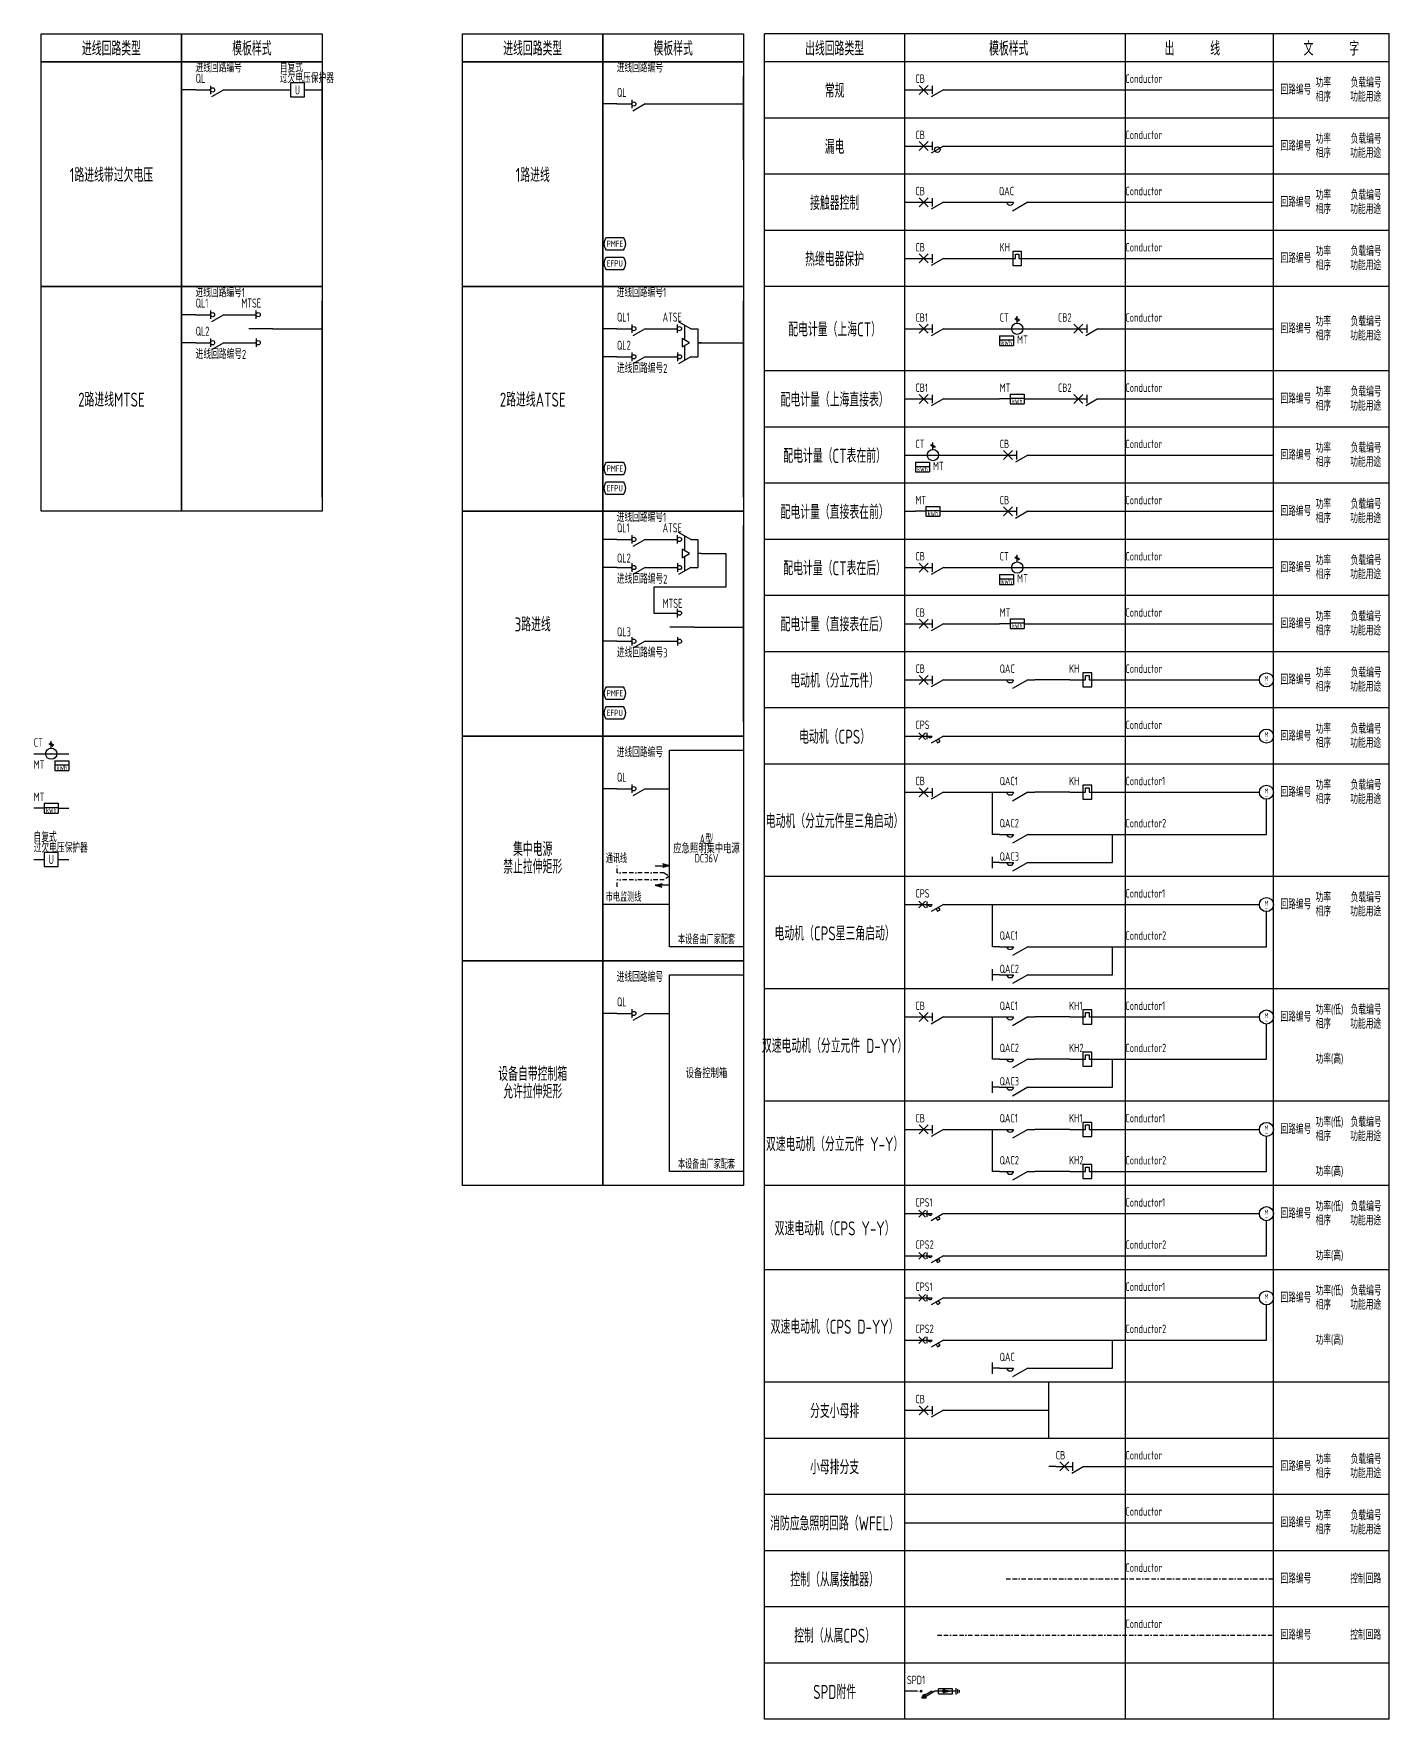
# Model space of a CAD drawing. Header units: millimetres. Extents: x 498 to 2429, y -13 to 2387.
import ezdxf
from ezdxf.enums import TextEntityAlignment as Align

# ---------------------------------------------------------------- set-up
doc = ezdxf.new("R2010")
doc.units = ezdxf.units.MM
doc.header["$LTSCALE"] = 25
doc.header["$MEASUREMENT"] = 0
doc.linetypes.add('BORDER2', pattern=[0.875, 0.25, -0.125, 0.25, -0.125, 0, -0.125])
doc.linetypes.add('CONTINOUS', pattern=[2000000.0, 1000000.0, 1000000.0])
for name, color, linetype in [('E-CTRL-WIRE', 3, 'BORDER2'), ('E-EFPS-DEVC', 3, 'Continuous'), ('E-PMFE-DEVC', 3, 'Continuous'), ('E-POWR-DEVC', 3, 'Continuous'), ('E-POWR-EQPM', 3, 'Continuous'), ('E-UNIV-EL', 140, 'Continuous'), ('E-UNIV-NOTE', 6, 'Continuous'), ('E-UNIV-Oppo', 3, 'Continuous'), ('E-UNIV-WIRE', 4, 'Continuous')]:
    doc.layers.add(name, color=color, linetype=linetype)
doc.layers.add('内框', color=8, linetype='Continuous', plot=False)
doc.layers.add('注释', color=7, linetype='Continuous', plot=False)
doc.styles.add('TH-STYLE3', font='tssdeng.shx', dxfattribs={"width": 0.65, "bigfont": 'tssdchn.shx'})

# ---------------------------------------------------------------- blocks, each defined once
blk = doc.blocks.new('CircuitBreaker')
at = {"layer": 'E-UNIV-Oppo'}
for p, q in [((0, 0), (24, 0)), ((5.6, 6.4), (18.4, -6.4)), ((18.4, 6.4), (5.6, -6.4)), ((24, 6), (24, -6)), ((40, 0), (50, 0))]:
    blk.add_line(p, q, dxfattribs=at)
blk.add_lwpolyline([(40, 0), (22.7, -10)], dxfattribs=at)
blk = doc.blocks.new('常规')
at = {"layer": 'E-UNIV-WIRE'}
for points in [[(0, 0), (15, 0)], [(65, 0), (525, 0)]]:
    blk.add_lwpolyline(points, dxfattribs=at)
at = {"layer": 'E-UNIV-Oppo'}
blk.add_blockref('CircuitBreaker', (15, 0), dxfattribs=at)
at = {"layer": 'E-UNIV-NOTE', "style": 'TH-STYLE3', "width": 0.65}
for s, p in [('CB', (15, 16)), ('Conductor', (314, 16))]:
    blk.add_text(s, height=12, rotation=359.9998, dxfattribs=at).set_placement(p, align=Align.MIDDLE_LEFT)
for s, p in [('回路编号', (535, 0)), ('功率', (585, 10)), ('负载编号', (635, 10)), ('相序', (585, -10)), ('功能用途', (634.4, -10))]:
    blk.add_text(s, height=13, dxfattribs=at).set_placement(p, align=Align.MIDDLE_LEFT)
blk = doc.blocks.new('RCD')
at = {"layer": 'E-UNIV-Oppo'}
for p, q in [((0, 0), (24, 0)), ((5.6, 6.4), (18.4, -6.4)), ((18.4, 6.4), (5.6, -6.4)), ((24, 6), (24, -6)), ((40, 0), (50, 0))]:
    blk.add_line(p, q, dxfattribs=at)
blk.add_lwpolyline([(40, 0), (22.7, -10)], dxfattribs=at)
blk.add_circle((31.3, -5), 4, dxfattribs=at)
blk = doc.blocks.new('漏电')
at = {"layer": 'E-UNIV-WIRE'}
for points in [[(0, 0), (15, 0)], [(65, 0), (525, 0)]]:
    blk.add_lwpolyline(points, dxfattribs=at)
at = {"layer": 'E-UNIV-Oppo'}
blk.add_blockref('RCD', (15, 0), dxfattribs=at)
at = {"layer": 'E-UNIV-NOTE', "style": 'TH-STYLE3', "width": 0.65}
for s, p in [('CB', (15, 16)), ('Conductor', (314, 16))]:
    blk.add_text(s, height=12, rotation=359.9998, dxfattribs=at).set_placement(p, align=Align.MIDDLE_LEFT)
for s, p in [('回路编号', (535, 0)), ('功率', (585, 10)), ('负载编号', (635, 10)), ('相序', (585, -10)), ('功能用途', (634.4, -10))]:
    blk.add_text(s, height=13, dxfattribs=at).set_placement(p, align=Align.MIDDLE_LEFT)
blk = doc.blocks.new('Contactor')
at = {"layer": 'E-UNIV-Oppo'}
for points in [[(0, 0), (20, 0)], [(40, 0), (18.3, -12.5)], [(40, 0), (50, 0)]]:
    blk.add_lwpolyline(points, dxfattribs=at)
blk.add_arc((15, 1.3), 5.18, 195, 345, dxfattribs=at)
blk = doc.blocks.new('接触器控制')
at = {"layer": 'E-UNIV-WIRE'}
for points in [[(0, 0), (15, 0)], [(65, 0), (135, 0)], [(185, 0), (525, 0)]]:
    blk.add_lwpolyline(points, dxfattribs=at)
at = {"layer": 'E-UNIV-Oppo'}
for name, p in [('CircuitBreaker', (15, 0)), ('Contactor', (135, 0))]:
    blk.add_blockref(name, p, dxfattribs=at)
at = {"layer": 'E-UNIV-NOTE', "style": 'TH-STYLE3', "width": 0.65}
for s, p in [('CB', (15, 16)), ('QAC', (134, 16)), ('Conductor', (314, 16))]:
    blk.add_text(s, height=12, rotation=359.9998, dxfattribs=at).set_placement(p, align=Align.MIDDLE_LEFT)
for s, p in [('回路编号', (535, 0)), ('功率', (585, 10)), ('负载编号', (635, 10)), ('相序', (585, -10)), ('功能用途', (634.4, -10))]:
    blk.add_text(s, height=13, dxfattribs=at).set_placement(p, align=Align.MIDDLE_LEFT)
blk = doc.blocks.new('ThermalRelay')
at = {"layer": 'E-UNIV-Oppo'}
blk.add_lwpolyline([(0, 0), (22.5, 0), (22.5, 6.25), (27.5, 6.25), (27.5, 0), (50, 0)], dxfattribs=at)
blk.add_lwpolyline([(31.25, 10), (18.75, 10), (18.75, -10), (31.25, -10)], close=True, dxfattribs=at)
blk = doc.blocks.new('热继电器保护')
at = {"layer": 'E-UNIV-WIRE'}
for points in [[(0, 0), (15, 0)], [(65, 0), (135, 0)], [(185, 0), (525, 0)]]:
    blk.add_lwpolyline(points, dxfattribs=at)
at = {"layer": 'E-UNIV-Oppo'}
for name, p in [('CircuitBreaker', (15, 0)), ('ThermalRelay', (135, 0))]:
    blk.add_blockref(name, p, dxfattribs=at)
at = {"layer": 'E-UNIV-NOTE', "style": 'TH-STYLE3', "width": 0.65}
for s, p in [('CB', (15, 16)), ('KH', (135, 16)), ('Conductor', (314, 16))]:
    blk.add_text(s, height=12, rotation=359.9998, dxfattribs=at).set_placement(p, align=Align.MIDDLE_LEFT)
for s, p in [('回路编号', (535, 0)), ('功率', (585, 10)), ('负载编号', (635, 10)), ('相序', (585, -10)), ('功能用途', (634.4, -10))]:
    blk.add_text(s, height=13, dxfattribs=at).set_placement(p, align=Align.MIDDLE_LEFT)
blk = doc.blocks.new('Meter')
for p, q in [((-10, 10), (-10, -4)), ((-10, 10), (10, 10)), ((-10, 4), (10, 4)), ((10, 10), (10, -4)), ((-10, -4), (10, -4))]:
    blk.add_line(p, q)
at = {"layer": 'E-UNIV-EL', "style": 'TH-STYLE3', "width": 0.7}
blk.add_text('kWh', height=7.2, dxfattribs=at).set_placement((0, 0), align=Align.MIDDLE)
blk = doc.blocks.new('CT')
for p, q in [((14.5, -21.6), (10.7, -27.1)), ((15.8, -23.2), (12, -28.8)), ((8, -25), (18, -25))]:
    blk.add_line(p, q)
blk.add_lwpolyline([(0, 0), (0, -50)])
blk.add_circle((0, -25), 8)
blk = doc.blocks.new('配电计量（上海CT）')
at = {"layer": 'E-UNIV-WIRE'}
for points in [[(0, 0), (15, 0)], [(65, 0), (135, 0)], [(185, 0), (235, 0)], [(285, 0), (525, 0)]]:
    blk.add_lwpolyline(points, dxfattribs=at)
at = {"layer": 'E-POWR-DEVC', "rotation": 90}
blk.add_blockref('CT', (135, 0), dxfattribs=at)
at = {"layer": 'E-POWR-DEVC'}
blk.add_blockref('Meter', (145, -20), dxfattribs=at)
at = {"layer": 'E-UNIV-Oppo'}
for p in [(15, 0), (235, 0)]:
    blk.add_blockref('CircuitBreaker', p, dxfattribs=at)
at = {"layer": 'E-UNIV-NOTE', "style": 'TH-STYLE3', "width": 0.65}
for s, rotation, p in [('CB1', 359.9998, (15, 16)), ('CT', 359.9998, (135, 16)), ('CB2', 359.9998, (218, 16)), ('Conductor', 359.9998, (314, 16)), ('MT', 0.0002, (160, -15.5))]:
    blk.add_text(s, height=12, rotation=rotation, dxfattribs=at).set_placement(p, align=Align.MIDDLE_LEFT)
for s, p in [('回路编号', (535, 0)), ('功率', (585, 10)), ('负载编号', (635, 10)), ('相序', (585, -10)), ('功能用途', (634.4, -10))]:
    blk.add_text(s, height=13, dxfattribs=at).set_placement(p, align=Align.MIDDLE_LEFT)
blk = doc.blocks.new('直接表')
at = {"layer": 'E-UNIV-WIRE'}
for points in [[(15, 0), (0, 0)], [(35, 0), (50, 0)]]:
    blk.add_lwpolyline(points, dxfattribs=at)
at = {"layer": 'E-POWR-DEVC'}
blk.add_blockref('Meter', (25, -3), dxfattribs=at)
at = {"layer": 'E-UNIV-NOTE', "style": 'TH-STYLE3', "width": 0.65}
blk.add_text('MT', height=12, rotation=359.9998, dxfattribs=at).set_placement((0, 16), align=Align.MIDDLE_LEFT)
blk = doc.blocks.new('配电计量（上海直接表）')
at = {"layer": 'E-UNIV-WIRE'}
for points in [[(0, 0), (15, 0)], [(65, 0), (135, 0)], [(185, 0), (235, 0)], [(285, 0), (525, 0)]]:
    blk.add_lwpolyline(points, dxfattribs=at)
at = {"layer": 'E-UNIV-Oppo'}
for p in [(15, 0), (235, 0)]:
    blk.add_blockref('CircuitBreaker', p, dxfattribs=at)
at = {"layer": 'E-UNIV-WIRE'}
blk.add_blockref('直接表', (135, 0), dxfattribs=at)
at = {"layer": 'E-UNIV-NOTE', "style": 'TH-STYLE3', "width": 0.65}
for s, p in [('CB1', (15, 16)), ('CB2', (218, 16)), ('Conductor', (314, 16))]:
    blk.add_text(s, height=12, rotation=359.9998, dxfattribs=at).set_placement(p, align=Align.MIDDLE_LEFT)
for s, p in [('回路编号', (535, 0)), ('功率', (585, 10)), ('负载编号', (635, 10)), ('相序', (585, -10)), ('功能用途', (634.4, -10))]:
    blk.add_text(s, height=13, dxfattribs=at).set_placement(p, align=Align.MIDDLE_LEFT)
blk = doc.blocks.new('配电计量（CT表在前）')
at = {"layer": 'E-UNIV-WIRE'}
for points in [[(0, 0), (15, 0)], [(65, 0), (135, 0)], [(185, 0), (525, 0)]]:
    blk.add_lwpolyline(points, dxfattribs=at)
at = {"layer": 'E-POWR-DEVC', "rotation": 90}
blk.add_blockref('CT', (15, 0), dxfattribs=at)
at = {"layer": 'E-POWR-DEVC'}
blk.add_blockref('Meter', (25, -20), dxfattribs=at)
at = {"layer": 'E-UNIV-Oppo'}
blk.add_blockref('CircuitBreaker', (135, 0), dxfattribs=at)
at = {"layer": 'E-UNIV-NOTE', "style": 'TH-STYLE3', "width": 0.65}
for s, rotation, p in [('CT', 359.9998, (15, 16)), ('CB', 359.9998, (135, 16)), ('Conductor', 359.9998, (314, 16)), ('MT', 0.0002, (40, -15.5))]:
    blk.add_text(s, height=12, rotation=rotation, dxfattribs=at).set_placement(p, align=Align.MIDDLE_LEFT)
for s, p in [('回路编号', (535, 0)), ('功率', (585, 10)), ('负载编号', (635, 10)), ('相序', (585, -10)), ('功能用途', (634.4, -10))]:
    blk.add_text(s, height=13, dxfattribs=at).set_placement(p, align=Align.MIDDLE_LEFT)
blk = doc.blocks.new('配电计量（直接表在前）')
at = {"layer": 'E-UNIV-WIRE'}
for points in [[(0, 0), (15, 0)], [(65, 0), (135, 0)], [(185, 0), (525, 0)]]:
    blk.add_lwpolyline(points, dxfattribs=at)
at = {"layer": 'E-UNIV-Oppo'}
blk.add_blockref('CircuitBreaker', (135, 0), dxfattribs=at)
at = {"layer": 'E-UNIV-WIRE'}
blk.add_blockref('直接表', (15, 0), dxfattribs=at)
at = {"layer": 'E-UNIV-NOTE', "style": 'TH-STYLE3', "width": 0.65}
for s, p in [('CB', (135, 16)), ('Conductor', (314, 16))]:
    blk.add_text(s, height=12, rotation=359.9998, dxfattribs=at).set_placement(p, align=Align.MIDDLE_LEFT)
for s, p in [('回路编号', (535, 0)), ('功率', (585, 10)), ('负载编号', (635, 10)), ('相序', (585, -10)), ('功能用途', (634.4, -10))]:
    blk.add_text(s, height=13, dxfattribs=at).set_placement(p, align=Align.MIDDLE_LEFT)
blk = doc.blocks.new('配电计量（CT表在后）')
at = {"layer": 'E-UNIV-WIRE'}
for points in [[(0, 0), (15, 0)], [(65, 0), (135, 0)], [(185, 0), (525, 0)]]:
    blk.add_lwpolyline(points, dxfattribs=at)
at = {"layer": 'E-POWR-DEVC', "rotation": 90}
blk.add_blockref('CT', (135, 0), dxfattribs=at)
at = {"layer": 'E-POWR-DEVC'}
blk.add_blockref('Meter', (145, -20), dxfattribs=at)
at = {"layer": 'E-UNIV-Oppo'}
blk.add_blockref('CircuitBreaker', (15, 0), dxfattribs=at)
at = {"layer": 'E-UNIV-NOTE', "style": 'TH-STYLE3', "width": 0.65}
for s, rotation, p in [('CB', 359.9998, (15, 16)), ('CT', 359.9998, (135, 16)), ('Conductor', 359.9998, (314, 16)), ('MT', 0.0002, (160, -15.5))]:
    blk.add_text(s, height=12, rotation=rotation, dxfattribs=at).set_placement(p, align=Align.MIDDLE_LEFT)
for s, p in [('回路编号', (535, 0)), ('功率', (585, 10)), ('负载编号', (635, 10)), ('相序', (585, -10)), ('功能用途', (634.4, -10))]:
    blk.add_text(s, height=13, dxfattribs=at).set_placement(p, align=Align.MIDDLE_LEFT)
blk = doc.blocks.new('配电计量（直接表在后）')
at = {"layer": 'E-UNIV-WIRE'}
for points in [[(0, 0), (15, 0)], [(65, 0), (135, 0)], [(185, 0), (525, 0)]]:
    blk.add_lwpolyline(points, dxfattribs=at)
at = {"layer": 'E-UNIV-Oppo'}
blk.add_blockref('CircuitBreaker', (15, 0), dxfattribs=at)
at = {"layer": 'E-UNIV-WIRE'}
blk.add_blockref('直接表', (135, 0), dxfattribs=at)
at = {"layer": 'E-UNIV-NOTE', "style": 'TH-STYLE3', "width": 0.65}
for s, p in [('CB', (15, 16)), ('Conductor', (314, 16))]:
    blk.add_text(s, height=12, rotation=359.9998, dxfattribs=at).set_placement(p, align=Align.MIDDLE_LEFT)
for s, p in [('回路编号', (535, 0)), ('功率', (585, 10)), ('负载编号', (635, 10)), ('相序', (585, -10)), ('功能用途', (634.4, -10))]:
    blk.add_text(s, height=13, dxfattribs=at).set_placement(p, align=Align.MIDDLE_LEFT)
blk = doc.blocks.new('Motor')
blk.add_circle((0, 0), 10)
at = {"layer": 'E-UNIV-EL', "style": 'TH-STYLE3', "width": 0.7}
for s, p in [('M', (0, 2)), ('~', (0, -6))]:
    blk.add_text(s, height=7.2, dxfattribs=at).set_placement(p, align=Align.MIDDLE)
blk = doc.blocks.new('电动机（分立元件）')
at = {"layer": 'E-UNIV-WIRE'}
for points in [[(0, 0), (15, 0)], [(65, 0), (135, 0)], [(235, 0), (185, 0)], [(285, 0), (505, 0)]]:
    blk.add_lwpolyline(points, dxfattribs=at)
at = {"layer": 'E-POWR-EQPM'}
blk.add_blockref('Motor', (515, 0), dxfattribs=at)
at = {"layer": 'E-UNIV-Oppo'}
for name, p in [('CircuitBreaker', (15, 0)), ('Contactor', (135, 0)), ('ThermalRelay', (235, 0))]:
    blk.add_blockref(name, p, dxfattribs=at)
at = {"layer": 'E-UNIV-NOTE', "style": 'TH-STYLE3', "width": 0.65}
for s, p in [('CB', (15, 16)), ('QAC', (135, 16)), ('KH', (234, 16)), ('Conductor', (314, 16))]:
    blk.add_text(s, height=12, rotation=359.9998, dxfattribs=at).set_placement(p, align=Align.MIDDLE_LEFT)
for s, p in [('回路编号', (535, 0)), ('功率', (585, 10)), ('负载编号', (635, 10)), ('相序', (585, -10)), ('功能用途', (634.4, -10))]:
    blk.add_text(s, height=13, dxfattribs=at).set_placement(p, align=Align.MIDDLE_LEFT)
blk = doc.blocks.new('CPS')
at = {"layer": 'E-UNIV-Oppo'}
h = blk.add_hatch(dxfattribs=at)
h.set_pattern_fill('ANSI31', color=256, scale=100)
h.set_pattern_definition([(45, (-215, -405), (-8.83883, 8.83883), [])])
h.paths.add_polyline_path([(35.1, -7.5), (33.1, -4), (29.6, -6), (31.6, -9.5)])
for p, q in [((0, 0), (24, 0)), ((5, 4.8), (14.5, -4.8)), ((14.5, 4.8), (5, -4.8)), ((16.5, 4.5), (16.5, -4.5)), ((40, 0), (50, 0))]:
    blk.add_line(p, q, dxfattribs=at)
for points in [[(40, 0), (22.7, -10)], [(29.6, -6), (31.6, -9.5), (35.1, -7.5), (33.1, -4)]]:
    blk.add_lwpolyline(points, dxfattribs=at)
blk.add_arc((21, 0.8), 3.11, 195, 345, dxfattribs=at)
blk = doc.blocks.new('电动机（CPS）')
at = {"layer": 'E-UNIV-WIRE'}
for points in [[(0, 0), (15, 0)], [(65, 0), (505, 0)]]:
    blk.add_lwpolyline(points, dxfattribs=at)
at = {"layer": 'E-POWR-DEVC'}
blk.add_blockref('CPS', (15, 0), dxfattribs=at)
at = {"layer": 'E-POWR-EQPM'}
blk.add_blockref('Motor', (515, 0), dxfattribs=at)
at = {"layer": 'E-UNIV-NOTE', "style": 'TH-STYLE3', "width": 0.65}
for s, p in [('CPS', (15, 16)), ('Conductor', (314, 16))]:
    blk.add_text(s, height=12, rotation=359.9998, dxfattribs=at).set_placement(p, align=Align.MIDDLE_LEFT)
for s, p in [('回路编号', (535, 0)), ('功率', (585, 10)), ('负载编号', (635, 10)), ('相序', (585, -10)), ('功能用途', (634.4, -10))]:
    blk.add_text(s, height=13, dxfattribs=at).set_placement(p, align=Align.MIDDLE_LEFT)
blk = doc.blocks.new('电动机（分立元件星三角启动）')
at = {"layer": 'E-UNIV-WIRE'}
for points in [[(0, 0), (15, 0)], [(65, 0), (135, 0)], [(135, -60), (125, -60), (125, 0)], [(235, 0), (185, 0)], [(285, 0), (505, 0)], [(185, -60), (515, -60), (515, -10)], [(185, -100), (296, -100), (296, -60)], [(125, -108), (125, -92)], [(135, -100), (125, -100)]]:
    blk.add_lwpolyline(points, dxfattribs=at)
at = {"layer": 'E-POWR-EQPM'}
blk.add_blockref('Motor', (515, 0), dxfattribs=at)
at = {"layer": 'E-UNIV-Oppo'}
for name, p in [('CircuitBreaker', (15, 0)), ('Contactor', (135, 0)), ('ThermalRelay', (235, 0)), ('Contactor', (135, -60)), ('Contactor', (135, -100))]:
    blk.add_blockref(name, p, dxfattribs=at)
at = {"layer": 'E-UNIV-NOTE', "style": 'TH-STYLE3', "width": 0.65}
for s, p in [('CB', (15, 16)), ('QAC1', (135, 16)), ('KH', (234, 16)), ('Conductor1', (314, 16)), ('QAC2', (135, -44)), ('Conductor2', (314, -44)), ('QAC3', (135, -91.5))]:
    blk.add_text(s, height=12, rotation=359.9998, dxfattribs=at).set_placement(p, align=Align.MIDDLE_LEFT)
for s, p in [('回路编号', (535, 0)), ('功率', (585, 10)), ('负载编号', (635, 10)), ('相序', (585, -10)), ('功能用途', (634.4, -10))]:
    blk.add_text(s, height=13, dxfattribs=at).set_placement(p, align=Align.MIDDLE_LEFT)
blk = doc.blocks.new('电动机（CPS星三角启动）')
at = {"layer": 'E-UNIV-WIRE'}
for points in [[(0, 0), (15, 0)], [(65, 0), (505, 0)], [(135, -60), (125, -60), (125, 0)], [(185, -60), (515, -60), (515, -10)], [(185, -100), (296, -100), (296, -60)], [(125, -108), (125, -92)], [(135, -100), (125, -100)]]:
    blk.add_lwpolyline(points, dxfattribs=at)
at = {"layer": 'E-POWR-DEVC'}
blk.add_blockref('CPS', (15, 0), dxfattribs=at)
at = {"layer": 'E-POWR-EQPM'}
blk.add_blockref('Motor', (515, 0), dxfattribs=at)
at = {"layer": 'E-UNIV-Oppo'}
for p in [(135, -60), (135, -100)]:
    blk.add_blockref('Contactor', p, dxfattribs=at)
at = {"layer": 'E-UNIV-NOTE', "style": 'TH-STYLE3', "width": 0.65}
for s, p in [('CPS', (15, 16)), ('Conductor1', (314, 16)), ('QAC1', (135, -44)), ('Conductor2', (314, -44)), ('QAC2', (135, -91.5))]:
    blk.add_text(s, height=12, rotation=359.9998, dxfattribs=at).set_placement(p, align=Align.MIDDLE_LEFT)
for s, p in [('回路编号', (535, 0)), ('功率', (585, 10)), ('负载编号', (635, 10)), ('相序', (585, -10)), ('功能用途', (634.4, -10))]:
    blk.add_text(s, height=13, dxfattribs=at).set_placement(p, align=Align.MIDDLE_LEFT)
blk = doc.blocks.new('双速电动机（分立元件 D-YY）')
at = {"layer": 'E-UNIV-WIRE'}
for points in [[(0, 0), (15, 0)], [(65, 0), (135, 0)], [(135, -60), (125, -60), (125, 0)], [(235, 0), (185, 0)], [(285, 0), (505, 0)], [(285, -60), (515, -60), (515, -10)], [(235, -60), (185, -60)], [(185, -100), (296, -100), (296, -60)], [(125, -108), (125, -92)], [(135, -100), (125, -100)]]:
    blk.add_lwpolyline(points, dxfattribs=at)
at = {"layer": 'E-POWR-EQPM'}
blk.add_blockref('Motor', (515, 0), dxfattribs=at)
at = {"layer": 'E-UNIV-Oppo'}
for name, p in [('CircuitBreaker', (15, 0)), ('Contactor', (135, 0)), ('ThermalRelay', (235, 0)), ('Contactor', (135, -60)), ('ThermalRelay', (235, -60)), ('Contactor', (135, -100))]:
    blk.add_blockref(name, p, dxfattribs=at)
at = {"layer": 'E-UNIV-NOTE', "style": 'TH-STYLE3', "width": 0.65}
for s, p in [('CB', (15, 16)), ('QAC1', (135, 16)), ('KH1', (234, 16)), ('Conductor1', (314, 16)), ('QAC2', (135, -44)), ('KH2', (234, -44)), ('Conductor2', (314, -44)), ('QAC3', (135, -91.5))]:
    blk.add_text(s, height=12, rotation=359.9998, dxfattribs=at).set_placement(p, align=Align.MIDDLE_LEFT)
for s, p in [('回路编号', (535, 0)), ('功率(低)', (585, 10)), ('负载编号', (635, 10)), ('相序', (585, -10)), ('功能用途', (634.4, -10)), ('功率(高)', (585, -60))]:
    blk.add_text(s, height=13, dxfattribs=at).set_placement(p, align=Align.MIDDLE_LEFT)
blk = doc.blocks.new('双速电动机（分立元件 Y-Y）')
at = {"layer": 'E-UNIV-WIRE'}
for points in [[(0, 0), (15, 0)], [(65, 0), (135, 0)], [(135, -60), (125, -60), (125, 0)], [(235, 0), (185, 0)], [(285, 0), (505, 0)], [(285, -60), (515, -60), (515, -10)], [(235, -60), (185, -60)]]:
    blk.add_lwpolyline(points, dxfattribs=at)
at = {"layer": 'E-POWR-EQPM'}
blk.add_blockref('Motor', (515, 0), dxfattribs=at)
at = {"layer": 'E-UNIV-Oppo'}
for name, p in [('CircuitBreaker', (15, 0)), ('Contactor', (135, 0)), ('ThermalRelay', (235, 0)), ('Contactor', (135, -60)), ('ThermalRelay', (235, -60))]:
    blk.add_blockref(name, p, dxfattribs=at)
at = {"layer": 'E-UNIV-NOTE', "style": 'TH-STYLE3', "width": 0.65}
for s, p in [('CB', (15, 16)), ('QAC1', (135, 16)), ('KH1', (234, 16)), ('Conductor1', (314, 16)), ('QAC2', (135, -44)), ('KH2', (234, -44)), ('Conductor2', (314, -44))]:
    blk.add_text(s, height=12, rotation=359.9998, dxfattribs=at).set_placement(p, align=Align.MIDDLE_LEFT)
for s, p in [('回路编号', (535, 0)), ('功率(低)', (585, 10)), ('负载编号', (635, 10)), ('相序', (585, -10)), ('功能用途', (634.4, -10)), ('功率(高)', (585, -60))]:
    blk.add_text(s, height=13, dxfattribs=at).set_placement(p, align=Align.MIDDLE_LEFT)
blk = doc.blocks.new('双速电动机（CPS Y-Y）')
at = {"layer": 'E-UNIV-WIRE'}
for points in [[(0, 0), (15, 0)], [(65, 0), (505, 0)], [(65, -60), (515, -60), (515, -10)], [(0, -60), (15, -60)]]:
    blk.add_lwpolyline(points, dxfattribs=at)
at = {"layer": 'E-POWR-DEVC'}
for p in [(15, 0), (15, -60)]:
    blk.add_blockref('CPS', p, dxfattribs=at)
at = {"layer": 'E-POWR-EQPM'}
blk.add_blockref('Motor', (515, 0), dxfattribs=at)
at = {"layer": 'E-UNIV-NOTE', "style": 'TH-STYLE3', "width": 0.65}
for s, p in [('CPS1', (15, 16)), ('Conductor1', (314, 16)), ('CPS2', (15, -44)), ('Conductor2', (314, -44))]:
    blk.add_text(s, height=12, rotation=359.9998, dxfattribs=at).set_placement(p, align=Align.MIDDLE_LEFT)
for s, p in [('回路编号', (535, 0)), ('功率(低)', (585, 10)), ('负载编号', (635, 10)), ('相序', (585, -10)), ('功能用途', (634.4, -10)), ('功率(高)', (585, -60))]:
    blk.add_text(s, height=13, dxfattribs=at).set_placement(p, align=Align.MIDDLE_LEFT)
blk = doc.blocks.new('双速电动机（CPS D-YY）')
at = {"layer": 'E-UNIV-WIRE'}
for points in [[(0, 0), (15, 0)], [(65, 0), (505, 0)], [(65, -60), (515, -60), (515, -10)], [(0, -60), (15, -60)], [(185, -100), (296, -100), (296, -60)], [(125, -108), (125, -92)], [(135, -100), (125, -100)]]:
    blk.add_lwpolyline(points, dxfattribs=at)
at = {"layer": 'E-POWR-DEVC'}
for p in [(15, 0), (15, -60)]:
    blk.add_blockref('CPS', p, dxfattribs=at)
at = {"layer": 'E-POWR-EQPM'}
blk.add_blockref('Motor', (515, 0), dxfattribs=at)
at = {"layer": 'E-UNIV-Oppo'}
blk.add_blockref('Contactor', (135, -100), dxfattribs=at)
at = {"layer": 'E-UNIV-NOTE', "style": 'TH-STYLE3', "width": 0.65}
for s, p in [('CPS1', (15, 16)), ('Conductor1', (314, 16)), ('CPS2', (15, -44)), ('Conductor2', (314, -44)), ('QAC', (135, -84))]:
    blk.add_text(s, height=12, rotation=359.9998, dxfattribs=at).set_placement(p, align=Align.MIDDLE_LEFT)
for s, p in [('回路编号', (535, 0)), ('功率(低)', (585, 10)), ('负载编号', (635, 10)), ('相序', (585, -10)), ('功能用途', (634.4, -10)), ('功率(高)', (585, -60))]:
    blk.add_text(s, height=13, dxfattribs=at).set_placement(p, align=Align.MIDDLE_LEFT)
blk = doc.blocks.new('分支小母排')
at = {"layer": 'E-UNIV-WIRE', "const_width": 2}
blk.add_lwpolyline([(205, 40), (205, -40)], dxfattribs=at)
at = {"layer": 'E-UNIV-WIRE'}
for points in [[(0, 0), (15, 0)], [(65, 0), (205, 0)]]:
    blk.add_lwpolyline(points, dxfattribs=at)
at = {"layer": 'E-UNIV-Oppo'}
blk.add_blockref('CircuitBreaker', (15, 0), dxfattribs=at)
at = {"layer": 'E-UNIV-NOTE', "style": 'TH-STYLE3', "width": 0.65}
blk.add_text('CB', height=12, rotation=359.9998, dxfattribs=at).set_placement((15, 16), align=Align.MIDDLE_LEFT)
blk = doc.blocks.new('小母排分支')
at = {"layer": 'E-UNIV-WIRE'}
for points in [[(215, 0), (205, 0)], [(265, 0), (525, 0)]]:
    blk.add_lwpolyline(points, dxfattribs=at)
at = {"layer": 'E-UNIV-Oppo'}
blk.add_blockref('CircuitBreaker', (215, 0), dxfattribs=at)
at = {"layer": 'E-UNIV-NOTE', "style": 'TH-STYLE3', "width": 0.65}
for s, p in [('CB', (215, 16)), ('Conductor', (314, 16))]:
    blk.add_text(s, height=12, rotation=359.9998, dxfattribs=at).set_placement(p, align=Align.MIDDLE_LEFT)
for s, p in [('回路编号', (535, 0)), ('功率', (585, 10)), ('负载编号', (635, 10)), ('相序', (585, -10)), ('功能用途', (634.4, -10))]:
    blk.add_text(s, height=13, dxfattribs=at).set_placement(p, align=Align.MIDDLE_LEFT)
blk = doc.blocks.new('消防应急照明回路（WFEL）')
at = {"layer": 'E-UNIV-WIRE'}
blk.add_lwpolyline([(0, 0), (525, 0)], dxfattribs=at)
at = {"layer": 'E-UNIV-NOTE', "style": 'TH-STYLE3', "width": 0.65}
blk.add_text('Conductor', height=12, rotation=359.9998, dxfattribs=at).set_placement((314, 16), align=Align.MIDDLE_LEFT)
for s, p in [('回路编号', (535, 0)), ('功率', (585, 10)), ('负载编号', (635, 10)), ('相序', (585, -10)), ('功能用途', (634.4, -10))]:
    blk.add_text(s, height=13, dxfattribs=at).set_placement(p, align=Align.MIDDLE_LEFT)
blk = doc.blocks.new('控制（从属接触器）')
at = {"layer": 'E-CTRL-WIRE'}
blk.add_line((144.2, 0), (525, 0), dxfattribs=at)
at = {"layer": 'E-UNIV-NOTE', "style": 'TH-STYLE3', "width": 0.65}
blk.add_text('Conductor', height=12, rotation=359.9998, dxfattribs=at).set_placement((314, 16), align=Align.MIDDLE_LEFT)
for s, p in [('回路编号', (535, 0)), ('控制回路', (634.4, 0))]:
    blk.add_text(s, height=13, dxfattribs=at).set_placement(p, align=Align.MIDDLE_LEFT)
blk = doc.blocks.new('控制（从属CPS）')
at = {"layer": 'E-CTRL-WIRE'}
blk.add_line((46.3, 0), (525, 0), dxfattribs=at)
at = {"layer": 'E-UNIV-NOTE', "style": 'TH-STYLE3', "width": 0.65}
blk.add_text('Conductor', height=12, rotation=359.9998, dxfattribs=at).set_placement((314, 16), align=Align.MIDDLE_LEFT)
for s, p in [('回路编号', (535, 0)), ('控制回路', (634.4, 0))]:
    blk.add_text(s, height=13, dxfattribs=at).set_placement(p, align=Align.MIDDLE_LEFT)
blk = doc.blocks.new('SPD')
h = blk.add_hatch(color=3)
h.dxf.hatch_style = 1
h.paths.add_polyline_path([(24, -9.6), (27.1, -4.2), (30.2, -9.6)])
at = {"layer": 'E-POWR-DEVC', "linetype": 'CONTINOUS'}
blk.add_hatch(color=256, dxfattribs=at).paths.add_polyline_path([(54.6, 2), (54.6, -2), (63.7, 0)])
blk.add_hatch(color=256, dxfattribs=at).paths.add_polyline_path([(54.6, 2), (54.6, -2), (63.7, 0)])
at = {"color": 3}
for p, q in [((24.6, -1.5), (21.7, 1.5)), ((21.7, -1.5), (24.6, 1.5)), ((38.5, 0), (28.1, -6)), ((42.6, 0), (29.2, -7.8)), ((24, -9.6), (27.1, -4.2)), ((24, -9.6), (30.2, -9.6)), ((27.1, -4.2), (30.2, -9.6))]:
    blk.add_line(p, q, dxfattribs=at)
at = {"color": 3, "const_width": 0.615}
for points in [[(18, 0), (23.1, 0)], [(38.5, 0), (43.6, 0)]]:
    blk.add_lwpolyline(points, dxfattribs=at)
at = {"layer": 'E-POWR-DEVC', "linetype": 'CONTINOUS'}
for p, q in [((18, 0), (0, 0)), ((73, 0), (42.6, 0)), ((68, 3.6), (48, 3.6)), ((68, 3.6), (48, 3.6)), ((63.7, 0), (54.6, 2)), ((54.6, -2), (54.6, 2)), ((63.7, 0), (54.6, 2)), ((54.6, -2), (54.6, 2)), ((68, -3.6), (68, 3.6)), ((68, -3.6), (68, 3.6)), ((68, -3.6), (68, 3.6)), ((68, -3.6), (68, 3.6)), ((73, -4.5), (73, 4.5)), ((75.5, -3), (75.5, 3)), ((78, -1.6), (78, 1.6)), ((48, -3.6), (68, -3.6)), ((48, -3.6), (68, -3.6)), ((54.6, -2), (63.7, 0)), ((54.6, -2), (63.7, 0))]:
    blk.add_line(p, q, dxfattribs=at)
at = {"layer": 'E-POWR-DEVC', "linetype": 'Continuous'}
blk.add_line((48, -3.6), (48, 3.6), dxfattribs=at)
blk.add_line((48, -3.6), (48, 3.6), dxfattribs=at)
blk = doc.blocks.new('SPD附件')
at = {"layer": 'E-UNIV-Oppo'}
blk.add_blockref('SPD', (0, 0), dxfattribs=at)
at = {"layer": 'E-UNIV-NOTE', "style": 'TH-STYLE3', "width": 0.65}
blk.add_text('SPD1', height=12, rotation=359.9998, dxfattribs=at).set_placement((3, 16), align=Align.MIDDLE_LEFT)
blk = doc.blocks.new('Isolator')
at = {"layer": 'E-UNIV-Oppo'}
for p, q in [((0, 0), (21, 0)), ((21, 6), (21, -6)), ((40, 0), (50, 0))]:
    blk.add_line(p, q, dxfattribs=at)
blk.add_lwpolyline([(40, 0), (22.7, -10)], dxfattribs=at)
blk.add_circle((24, 0), 3, dxfattribs=at)
blk = doc.blocks.new('一路进线')
at = {"layer": 'E-UNIV-WIRE', "const_width": 2}
blk.add_lwpolyline([(200, -20), (200, -140)], dxfattribs=at)
at = {"layer": 'E-UNIV-WIRE'}
for points in [[(20, -60), (0, -60)], [(70, -60), (200, -60)]]:
    blk.add_lwpolyline(points, dxfattribs=at)
at = {"layer": 'E-UNIV-Oppo'}
blk.add_blockref('Isolator', (20, -60), dxfattribs=at)
at = {"layer": 'E-UNIV-NOTE', "style": 'TH-STYLE3', "width": 0.65}
for s, p in [('进线回路编号', (19.7, -15)), ('QL', (20, -50))]:
    blk.add_text(s, height=13, dxfattribs=at).set_placement(p)
blk = doc.blocks.new('ATSE')
at = {"layer": 'E-UNIV-NOTE'}
for p, q in [((-23.7, 25), (-23.7, 4)), ((-27.1, 6), (-27.1, -6)), ((-16.7, 0), (-27.1, 6)), ((-27.1, -6), (-16.7, 0)), ((-23.7, -4), (-23.7, -25))]:
    blk.add_line(p, q, dxfattribs=at)
at = {"layer": 'E-UNIV-Oppo'}
for p, q in [((-34, 14), (-34, 26)), ((-15, 20), (-32.3, 30)), ((-55, 20), (-34, 20)), ((-15, 20), (-5, 20)), ((-5, 20), (-5, -20)), ((0, 0), (-5, 0)), ((-55, -20), (-34, -20)), ((-34, -14), (-34, -26)), ((-15, -20), (-32.3, -30)), ((-15, -20), (-5, -20))]:
    blk.add_line(p, q, dxfattribs=at)
for centre in [(-31, 20), (-31, -20)]:
    blk.add_circle(centre, 3, dxfattribs=at)
blk = doc.blocks.new('两路进线ATSE')
at = {"layer": 'E-UNIV-WIRE', "const_width": 2}
blk.add_lwpolyline([(200, -20), (200, -300)], dxfattribs=at)
at = {"layer": 'E-UNIV-WIRE'}
for points in [[(20, -60), (0, -60)], [(70, -60), (85, -60)], [(135, -80), (200, -80)], [(20, -100), (0, -100)], [(70, -100), (85, -100)]]:
    blk.add_lwpolyline(points, dxfattribs=at)
at = {"layer": 'E-UNIV-Oppo'}
for name, p in [('Isolator', (20, -60)), ('ATSE', (140, -80)), ('Isolator', (20, -100))]:
    blk.add_blockref(name, p, dxfattribs=at)
at = {"layer": 'E-UNIV-NOTE', "style": 'TH-STYLE3', "width": 0.65}
for s, p in [('进线回路编号1', (19.7, -15)), ('QL1', (20, -50)), ('ATSE', (85, -50)), ('QL2', (20, -90)), ('进线回路编号2', (20, -123))]:
    blk.add_text(s, height=13, dxfattribs=at).set_placement(p)
blk = doc.blocks.new('TSE')
at = {"layer": 'E-UNIV-Oppo'}
for p, q in [((-34, 14), (-34, 26)), ((-55, 20), (-34, 20)), ((-10, 0), (0, 0)), ((-55, -20), (-34, -20)), ((-34, -14), (-34, -26))]:
    blk.add_line(p, q, dxfattribs=at)
blk.add_lwpolyline([(-10, 0), (-44.5, 0)], dxfattribs=at)
for centre in [(-31, 20), (-31, -20)]:
    blk.add_circle(centre, 3, dxfattribs=at)
blk = doc.blocks.new('三路进线')
at = {"layer": 'E-UNIV-WIRE', "const_width": 2}
blk.add_lwpolyline([(200, -20), (200, -300)], dxfattribs=at)
at = {"layer": 'E-UNIV-WIRE'}
for points in [[(20, -40), (0, -40)], [(70, -40), (85, -40)], [(140, -60), (175, -60), (175, -108), (72.5, -108), (72.5, -145), (85, -145)], [(20, -80), (0, -80)], [(70, -80), (85, -80)], [(140, -165), (200, -165)], [(20, -185), (0, -185)], [(70, -185), (85, -185)]]:
    blk.add_lwpolyline(points, dxfattribs=at)
at = {"layer": 'E-UNIV-Oppo'}
for name, p in [('Isolator', (20, -40)), ('ATSE', (140, -60)), ('Isolator', (20, -80)), ('TSE', (140, -165)), ('Isolator', (20, -185))]:
    blk.add_blockref(name, p, dxfattribs=at)
at = {"layer": 'E-UNIV-NOTE', "style": 'TH-STYLE3', "width": 0.65}
for s, p in [('进线回路编号1', (19.7, -15)), ('QL1', (20, -30)), ('ATSE', (85, -30)), ('QL2', (20, -73)), ('进线回路编号2', (20, -103)), ('MTSE', (85, -137.5)), ('QL3', (20, -178)), ('进线回路编号3', (20, -208))]:
    blk.add_text(s, height=13, dxfattribs=at).set_placement(p)
blk = doc.blocks.new('jt3')
for p, q in [((0, 0), (1008, 0)), ((1008, 0), (529, 128)), ((658, 2), (529, 128)), ((533, -128), (658, 2)), ((1008, 0), (533, -128))]:
    blk.add_line(p, q)
for points in [[(529, 128), (658, 2), (1008, 0)], [(533, -128), (658, 2), (1008, 0)]]:
    blk.add_solid(points)
blk = doc.blocks.new('集中电源')
at = {"layer": 'E-CTRL-WIRE'}
for p, q in [((87.4, -194.6), (95, -199.6)), ((95, -199.6), (87.4, -204.6))]:
    blk.add_line(p, q, dxfattribs=at)
for points in [[(20.4, -194.6), (20.4, -184.6)], [(87.4, -194.6), (20.4, -194.6)], [(87.4, -204.6), (20.4, -204.6)], [(20.4, -214.6), (20.4, -204.6)]]:
    blk.add_lwpolyline(points, dxfattribs=at)
at = {"layer": 'E-POWR-DEVC'}
blk.add_lwpolyline([(95, -20), (200, -20), (200, -300), (95, -300)], close=True, dxfattribs=at)
at = {"layer": 'E-UNIV-WIRE'}
for points in [[(20, -75), (0, -75)], [(70, -75), (95, -75)], [(95, -239.6), (0, -239.6)]]:
    blk.add_lwpolyline(points, dxfattribs=at)
at = {"layer": 'E-POWR-DEVC', "xscale": -0.0204800009727478, "yscale": 0.0204800009727478, "zscale": 0.0204800009727478, "rotation": 180}
blk.add_blockref('jt3', (74.4, -184.6), dxfattribs=at)
at = {"layer": 'E-POWR-DEVC', "xscale": -0.0204800009727478, "yscale": 0.0204800009727478, "zscale": 0.0204800009727478}
blk.add_blockref('jt3', (95, -212.5), dxfattribs=at)
at = {"layer": 'E-UNIV-Oppo'}
blk.add_blockref('Isolator', (20, -75), dxfattribs=at)
at = {"layer": 'E-UNIV-NOTE', "style": 'TH-STYLE3', "width": 0.65}
for s, p in [('进线回路编号', (19.7, -30)), ('QL', (20, -65))]:
    blk.add_text(s, height=13, dxfattribs=at).set_placement(p)
for s, height, p in [('A型', 14, (147.5, -147)), ('应急照明集中电源', 14, (147.5, -160)), ('DC36V', 12, (147.5, -174)), ('本设备由厂家配套', 12, (147.5, -290))]:
    blk.add_text(s, height=height, rotation=359.9998, dxfattribs=at).set_placement(p, align=Align.MIDDLE_CENTER)
for s, p in [('通讯线', (4, -174.6)), ('市电监测线 ', (4, -229.6))]:
    blk.add_text(s, height=12, rotation=359.9998, dxfattribs=at).set_placement(p, align=Align.MIDDLE_LEFT)
blk = doc.blocks.new('设备自带控制箱')
at = {"layer": 'E-POWR-DEVC'}
blk.add_lwpolyline([(95, -20), (200, -20), (200, -300), (95, -300)], close=True, dxfattribs=at)
at = {"layer": 'E-UNIV-WIRE'}
for points in [[(20, -75), (0, -75)], [(70, -75), (95, -75)]]:
    blk.add_lwpolyline(points, dxfattribs=at)
at = {"layer": 'E-UNIV-Oppo'}
blk.add_blockref('Isolator', (20, -75), dxfattribs=at)
at = {"layer": 'E-UNIV-NOTE', "style": 'TH-STYLE3', "width": 0.65}
for s, p in [('进线回路编号', (19.7, -30)), ('QL', (20, -65))]:
    blk.add_text(s, height=13, dxfattribs=at).set_placement(p)
for s, height, p in [('设备控制箱', 14, (147.5, -160)), ('本设备由厂家配套', 12, (147.5, -290))]:
    blk.add_text(s, height=height, rotation=359.9998, dxfattribs=at).set_placement(p, align=Align.MIDDLE_CENTER)
blk = doc.blocks.new('过欠电压保护器')
at = {"layer": 'E-UNIV-Oppo'}
for p, q in [((0, 0), (15, 0)), ((35, 0), (50, 0))]:
    blk.add_line(p, q, dxfattribs=at)
blk.add_lwpolyline([(15, -10), (35, -10), (35, 10), (15, 10)], close=True, dxfattribs=at)
at = {"layer": 'E-UNIV-EL', "style": 'TH-STYLE3', "width": 0.65}
blk.add_text('U', height=13, dxfattribs=at).set_placement((25, 0), align=Align.MIDDLE_CENTER)
at = {"layer": 'E-UNIV-NOTE', "style": 'TH-STYLE3', "width": 0.65}
for s, p in [('过欠电压保护器', (0, 10)), ('自复式', (-0.3, 25))]:
    blk.add_text(s, height=13, dxfattribs=at).set_placement(p)
blk = doc.blocks.new('间接表')
at = {"layer": 'E-POWR-DEVC', "rotation": 90}
blk.add_blockref('CT', (0, 0), dxfattribs=at)
at = {"layer": 'E-POWR-DEVC'}
blk.add_blockref('Meter', (40, -20), dxfattribs=at)
at = {"layer": 'E-UNIV-NOTE', "style": 'TH-STYLE3', "width": 0.65}
for s, rotation, p in [('CT', 359.9998, (0, 16)), ('MT', 0.0002, (0, -15.5))]:
    blk.add_text(s, height=12, rotation=rotation, dxfattribs=at).set_placement(p, align=Align.MIDDLE_LEFT)
blk = doc.blocks.new('PMFE')
blk.add_lwpolyline([(-12, 9), (12, 9, -0.333333), (12, -9), (-12, -9, -0.333333)], format="xyb", close=True)
at = {"layer": 'E-UNIV-EL', "style": 'TH-STYLE3', "width": 0.7}
blk.add_attdef('F', text='', height=9, dxfattribs=at).set_placement((0, 0), align=Align.MIDDLE)
blk = doc.blocks.new('EFPS')
blk.add_lwpolyline([(-12, 9), (12, 9, -0.333333), (12, -9), (-12, -9, -0.333333)], format="xyb", close=True)
at = {"layer": 'E-UNIV-EL', "style": 'TH-STYLE3', "width": 0.7}
blk.add_attdef('F', text='', height=9, dxfattribs=at).set_placement((0, 0), align=Align.MIDDLE)

msp = doc.modelspace()

# ---------------------------------------------------------------- linework, layer by layer
at = {"layer": 'E-UNIV-WIRE', "const_width": 2}
for points in [[(908.7, 2327.1), (908.7, 2207.1)], [(908.7, 2007.1), (908.7, 1727.1)]]:
    msp.add_lwpolyline(points, dxfattribs=at)
at = {"layer": 'E-UNIV-WIRE'}
for points in [[(728.7, 2307.1), (708.7, 2307.1)], [(778.7, 2307.1), (848.7, 2307.1)], [(898.7, 2307.1), (908.7, 2307.1)], [(728.7, 1987.1), (708.7, 1987.1)], [(778.7, 1987.1), (793.7, 1987.1)], [(728.7, 1947.1), (708.7, 1947.1)], [(778.7, 1947.1), (793.7, 1947.1)], [(848.7, 1967.1), (908.7, 1967.1)]]:
    msp.add_lwpolyline(points, dxfattribs=at)
at = {"layer": '内框'}
for p, q in [((1538.7, 2347.1), (1538.7, 2387.1)), ((2428.7, 2387.1), (1538.7, 2387.1)), ((1738.7, 2347.1), (1738.7, 2387.1)), ((2263.7, 2347.1), (2263.7, 2387.1)), ((2428.7, -12.9), (2428.7, 2387.1)), ((2428.7, 2347.1), (1538.7, 2347.1)), ((1538.7, -12.9), (1538.7, 2347.1)), ((1738.7, -12.9), (1738.7, 2347.1)), ((2263.7, -12.9), (2263.7, 2347.1)), ((2428.7, 2267.1), (1538.7, 2267.1)), ((2428.7, 2187.1), (1538.7, 2187.1)), ((2428.7, 2107.1), (1538.7, 2107.1)), ((2428.7, 2027.1), (1538.7, 2027.1)), ((2428.7, 1907.1), (1538.7, 1907.1)), ((2428.7, 1827.1), (1538.7, 1827.1)), ((2428.7, 1747.1), (1538.7, 1747.1)), ((2428.7, 1667.1), (1538.7, 1667.1)), ((2428.7, 1587.1), (1538.7, 1587.1)), ((2428.7, 1507.1), (1538.7, 1507.1)), ((2428.7, 1427.1), (1538.7, 1427.1)), ((2428.7, 1347.1), (1538.7, 1347.1)), ((2428.7, 1187.1), (1538.7, 1187.1)), ((2428.7, 1027.1), (1538.7, 1027.1)), ((2428.7, 867.1), (1538.7, 867.1)), ((2428.7, 747.1), (1538.7, 747.1)), ((2428.7, 627.1), (1538.7, 627.1)), ((2428.7, 467.1), (1538.7, 467.1)), ((2428.7, 387.1), (1538.7, 387.1)), ((2428.7, 307.1), (1538.7, 307.1)), ((2428.7, 227.1), (1538.7, 227.1)), ((2428.7, 147.1), (1538.7, 147.1)), ((2428.7, 67.1), (1538.7, 67.1)), ((2428.7, -12.9), (1538.7, -12.9))]:
    msp.add_line(p, q, dxfattribs=at)
for points in [[(708.7, 2347.1), (508.7, 2347.1), (508.7, 2387.1), (708.7, 2387.1)], [(908.7, 2347.1), (708.7, 2347.1), (708.7, 2387.1), (908.7, 2387.1)], [(1308.7, 2347.1), (1108.7, 2347.1), (1108.7, 2387.1), (1308.7, 2387.1)], [(1508.7, 2347.1), (1308.7, 2347.1), (1308.7, 2387.1), (1508.7, 2387.1)], [(508.7, 2347.1), (708.7, 2347.1), (708.7, 2027.1), (508.7, 2027.1)], [(708.7, 2347.1), (908.7, 2347.1), (908.7, 2027.1), (708.7, 2027.1)], [(1108.7, 2347.1), (1308.7, 2347.1), (1308.7, 2027.1), (1108.7, 2027.1)], [(1308.7, 2347.1), (1508.7, 2347.1), (1508.7, 2027.1), (1308.7, 2027.1)], [(508.7, 2027.1), (708.7, 2027.1), (708.7, 1707.1), (508.7, 1707.1)], [(708.7, 2027.1), (908.7, 2027.1), (908.7, 1707.1), (708.7, 1707.1)], [(1108.7, 2027.1), (1308.7, 2027.1), (1308.7, 1707.1), (1108.7, 1707.1)], [(1308.7, 2027.1), (1508.7, 2027.1), (1508.7, 1707.1), (1308.7, 1707.1)], [(1108.7, 1707.1), (1308.7, 1707.1), (1308.7, 1387.1), (1108.7, 1387.1)], [(1308.7, 1707.1), (1508.7, 1707.1), (1508.7, 1387.1), (1308.7, 1387.1)], [(1108.7, 1387.1), (1308.7, 1387.1), (1308.7, 1067.1), (1108.7, 1067.1)], [(1308.7, 1387.1), (1508.7, 1387.1), (1508.7, 1067.1), (1308.7, 1067.1)], [(1108.7, 1067.1), (1308.7, 1067.1), (1308.7, 747.1), (1108.7, 747.1)], [(1308.7, 1067.1), (1508.7, 1067.1), (1508.7, 747.1), (1308.7, 747.1)]]:
    msp.add_lwpolyline(points, close=True, dxfattribs=at)
msp.add_lwpolyline([(2052.7, 2387.1), (2052.7, -12.9)], dxfattribs=at)

# ---------------------------------------------------------------- block references
for name, p in [('过欠电压保护器', (848.7, 2307.1)), ('一路进线', (1308.7, 2347.1)), ('常规', (1738.7, 2307.1)), ('漏电', (1738.7, 2227.1)), ('接触器控制', (1738.7, 2147.1)), ('热继电器保护', (1738.7, 2067.1)), ('两路进线ATSE', (1308.7, 2027.1)), ('配电计量（上海CT）', (1738.7, 1967.1)), ('配电计量（上海直接表）', (1738.7, 1867.1)), ('配电计量（CT表在前）', (1738.7, 1787.1)), ('配电计量（直接表在前）', (1738.7, 1707.1)), ('三路进线', (1308.7, 1707.1)), ('配电计量（CT表在后）', (1738.7, 1627.1)), ('配电计量（直接表在后）', (1738.7, 1547.1)), ('电动机（分立元件）', (1738.7, 1467.1)), ('电动机（CPS）', (1738.7, 1387.1)), ('集中电源', (1308.7, 1387.1)), ('电动机（分立元件星三角启动）', (1738.7, 1307.1)), ('过欠电压保护器', (498, 1211.3)), ('电动机（CPS星三角启动）', (1738.7, 1147.1)), ('设备自带控制箱', (1308.7, 1067.1)), ('双速电动机（分立元件 D-YY）', (1738.7, 987.1)), ('双速电动机（分立元件 Y-Y）', (1738.7, 827.1)), ('双速电动机（CPS Y-Y）', (1738.7, 707.1)), ('双速电动机（CPS D-YY）', (1738.7, 587.1)), ('分支小母排', (1738.7, 427.1)), ('小母排分支', (1738.7, 347.1)), ('消防应急照明回路（WFEL）', (1738.7, 267.1)), ('控制（从属接触器）', (1738.7, 187.1)), ('控制（从属CPS）', (1738.7, 107.1)), ('SPD附件', (1738.7, 27.1))]:
    msp.add_blockref(name, p)
at = {"layer": 'E-EFPS-DEVC'}
for p in [(1325.7, 2060.1), (1325.7, 1740.1), (1325.7, 1420.1)]:
    msp.add_blockref('EFPS', p, dxfattribs=at).add_auto_attribs({'F': 'EFPU'})
at = {"layer": 'E-PMFE-DEVC'}
for p in [(1325.7, 2088.1), (1325.7, 1768.1), (1325.7, 1448.1)]:
    msp.add_blockref('PMFE', p, dxfattribs=at).add_auto_attribs({'F': 'PMFE'})
at = {"layer": 'E-UNIV-Oppo'}
for name, p in [('Isolator', (728.7, 2307.1)), ('Isolator', (728.7, 1987.1)), ('TSE', (848.7, 1967.1)), ('Isolator', (728.7, 1947.1))]:
    msp.add_blockref(name, p, dxfattribs=at)
at = {"layer": 'E-UNIV-WIRE'}
for name, p in [('间接表', (498, 1362)), ('直接表', (498, 1284.5))]:
    msp.add_blockref(name, p, dxfattribs=at)

# ---------------------------------------------------------------- texts
at = {"layer": 'E-UNIV-NOTE', "style": 'TH-STYLE3', "width": 0.65}
for s, p in [('进线回路编号', (728.4, 2332.1)), ('QL', (728.7, 2317.1)), ('进线回路编号1', (728.4, 2012.1)), ('QL1', (728.7, 1997.1)), ('MTSE', (793.7, 1997.1)), ('QL2', (728.7, 1957.1)), ('进线回路编号2', (728.7, 1924.1))]:
    msp.add_text(s, height=13, dxfattribs=at).set_placement(p)
at = {"layer": '注释', "style": 'TH-STYLE3', "width": 0.7}
for s, p in [('进线回路类型', (608.7, 2367.1)), ('模板样式', (808.7, 2367.1)), ('进线回路类型', (1208.7, 2367.1)), ('模板样式', (1408.7, 2367.1)), ('出线回路类型', (1638.7, 2367.1)), ('模板样式', (1886.7, 2367.1)), ('出      线', (2148.2, 2367.1)), ('文      字', (2346.2, 2367.1)), ('常规', (1638.7, 2307.1)), ('漏电', (1638.7, 2227.1)), ('1路进线带过欠电压', (608.7, 2187.1)), ('1路进线', (1208.7, 2187.1)), ('接触器控制', (1638.7, 2147.1)), ('热继电器保护', (1638.7, 2067.1)), ('配电计量（上海CT）', (1638.7, 1967.1)), ('2路进线MTSE', (608.7, 1867.1)), ('2路进线ATSE', (1208.7, 1867.1)), ('配电计量（上海直接表）', (1638.7, 1867.1)), ('配电计量（CT表在前）', (1638.7, 1787.1)), ('配电计量（直接表在前）', (1638.7, 1707.1)), ('配电计量（CT表在后）', (1638.7, 1627.1)), ('3路进线', (1208.7, 1547.1)), ('配电计量（直接表在后）', (1638.7, 1547.1)), ('电动机（分立元件）', (1638.7, 1467.1)), ('电动机（CPS）', (1638.7, 1387.1)), ('电动机（分立元件星三角启动）', (1638.7, 1267.1)), ('集中电源', (1208.7, 1227.1)), ('禁止拉伸矩形', (1208.7, 1202.1)), ('电动机（CPS星三角启动）', (1638.7, 1107.1)), ('双速电动机（分立元件 D-YY）', (1638.7, 947.1)), ('设备自带控制箱', (1208.7, 907.1)), ('允许拉伸矩形', (1208.7, 882.1)), ('双速电动机（分立元件 Y-Y）', (1638.7, 807.1)), ('双速电动机（CPS Y-Y）', (1638.7, 687.1)), ('双速电动机（CPS D-YY）', (1638.7, 547.1)), ('分支小母排', (1638.7, 427.1)), ('小母排分支', (1638.7, 347.1)), ('消防应急照明回路（WFEL）', (1638.7, 267.1)), ('控制（从属接触器）', (1638.7, 187.1)), ('控制（从属CPS）', (1638.7, 107.1)), ('SPD附件', (1638.7, 27.1))]:
    msp.add_text(s, height=20, dxfattribs=at).set_placement(p, align=Align.MIDDLE)

doc.saveas('drawing.dxf')
